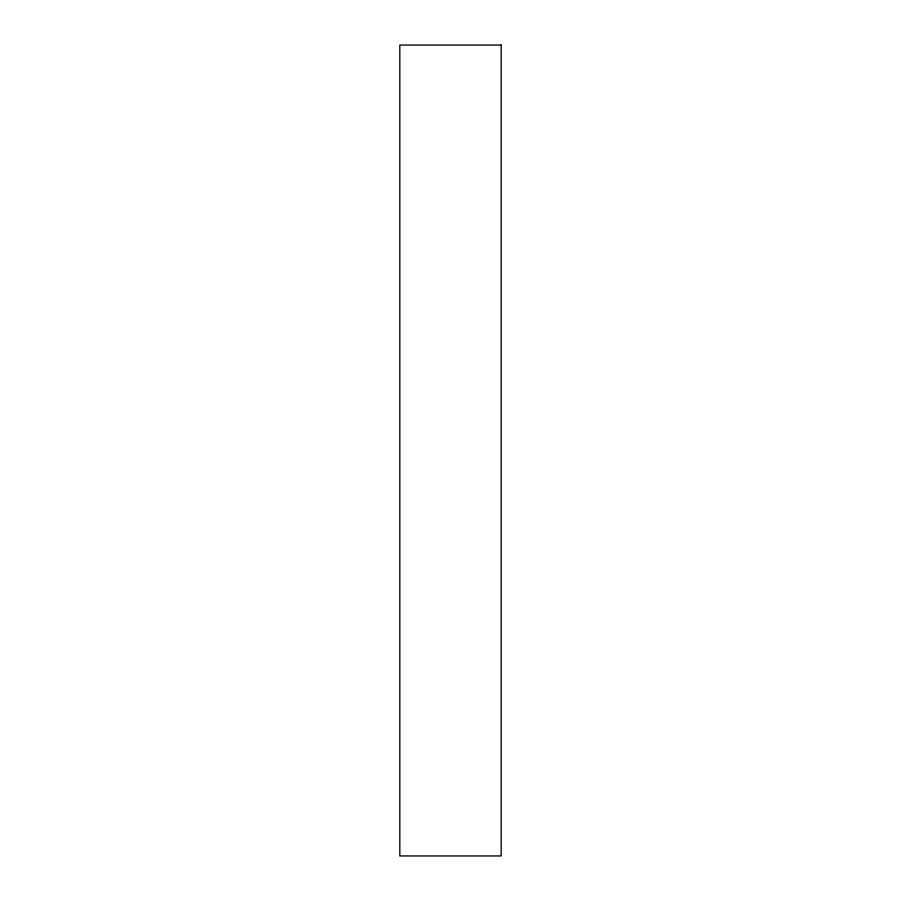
<?xml version="1.0" encoding="UTF-8"?>
<svg xmlns="http://www.w3.org/2000/svg" width="901" height="901" viewBox="0 0 901 901"><rect width="100%" height="100%" fill="white"/><g stroke="black" fill="none" stroke-linecap="round" stroke-linejoin="round"><path stroke-width="1.35" d="M501.181 45.05L399.819 45.05L399.819 855.95L501.181 855.95L501.181 45.05"/></g></svg>
